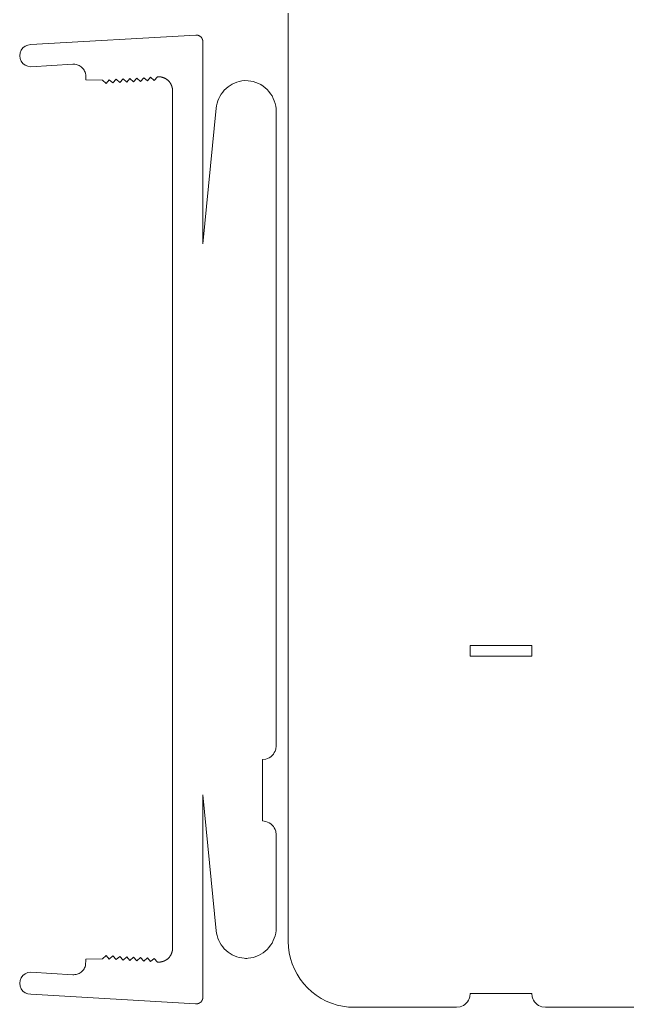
# Model space of a CAD drawing. Header units: inches. Extents: x 81 to 430, y 6 to 227.
# Drawn here: x 81.4 to 169.3, y 5.8 to 148.7 of the extents above; entities that cross this region are included whole.
import ezdxf

# ---------------------------------------------------------------- set-up
doc = ezdxf.new("R2010")
doc.units = ezdxf.units.IN
doc.header["$MEASUREMENT"] = 0
doc.layers.add('Layer 1', color=7, linetype='Continuous')

msp = doc.modelspace()

# ---------------------------------------------------------------- linework, layer by layer
at = {"layer": 'Layer 1', "color": 7, "lineweight": 20}
for points in [[(120.27, 217.27), (120.27, 136.31)], [(82.99, 145.07), (106.9, 146.46)], [(106.9, 146.46), (106.94, 146.46)], [(106.94, 146.46), (106.98, 146.46)], [(106.98, 146.46), (107.02, 146.46)], [(107.02, 146.46), (107.04, 146.45)], [(107.04, 146.45), (107.07, 146.45)], [(107.07, 146.45), (107.09, 146.45)], [(107.09, 146.45), (107.12, 146.44)], [(107.12, 146.44), (107.14, 146.44)], [(107.14, 146.44), (107.17, 146.43)], [(107.17, 146.43), (107.19, 146.42)], [(107.19, 146.42), (107.22, 146.42)], [(107.22, 146.42), (107.24, 146.41)], [(107.24, 146.41), (107.27, 146.4)], [(107.27, 146.4), (107.29, 146.39)], [(107.29, 146.39), (107.31, 146.38)], [(107.31, 146.38), (107.34, 146.37)], [(107.34, 146.37), (107.36, 146.36)], [(107.36, 146.36), (107.38, 146.35)], [(107.38, 146.35), (107.41, 146.34)], [(107.41, 146.34), (107.43, 146.32)], [(107.43, 146.32), (107.45, 146.31)], [(107.45, 146.31), (107.47, 146.3)], [(107.47, 146.3), (107.49, 146.28)], [(107.49, 146.28), (107.52, 146.26)], [(107.52, 146.26), (107.55, 146.24)], [(107.55, 146.24), (107.58, 146.21)], [(107.58, 146.21), (107.61, 146.19)], [(107.61, 146.19), (107.64, 146.16)], [(107.64, 146.16), (107.66, 146.14)], [(107.66, 146.14), (107.69, 146.11)], [(107.69, 146.11), (107.71, 146.08)], [(107.71, 146.08), (107.73, 146.06)], [(107.73, 146.06), (107.74, 146.04)], [(107.74, 146.04), (107.76, 146.02)], [(107.76, 146.02), (107.77, 145.99)], [(107.77, 145.99), (107.78, 145.97)], [(107.78, 145.97), (107.8, 145.95)], [(107.8, 145.95), (107.81, 145.93)], [(107.81, 145.93), (107.82, 145.9)], [(107.82, 145.9), (107.83, 145.88)], [(107.83, 145.88), (107.84, 145.86)], [(107.84, 145.86), (107.85, 145.83)], [(107.85, 145.83), (107.86, 145.81)], [(107.86, 145.81), (107.87, 145.79)], [(107.87, 145.79), (107.88, 145.76)], [(107.88, 145.76), (107.88, 145.74)], [(107.88, 145.74), (107.89, 145.71)], [(81.87, 144.6), (81.62, 144.27)], [(82.2, 144.85), (81.87, 144.6)], [(82.58, 145.01), (82.2, 144.85)], [(82.99, 145.07), (82.58, 145.01)], [(107.89, 145.71), (107.9, 145.69)], [(107.9, 145.69), (107.9, 145.66)], [(107.9, 145.66), (107.91, 145.64)], [(107.91, 145.64), (107.91, 145.61)], [(107.91, 145.61), (107.92, 145.57)], [(107.92, 145.57), (107.92, 145.54)], [(107.92, 145.54), (107.92, 145.5)], [(107.92, 145.5), (107.92, 145.46)], [(107.92, 145.46), (107.92, 143.46)], [(81.46, 143.89), (81.4, 143.47)], [(81.4, 143.47), (81.46, 143.06)], [(81.62, 144.27), (81.46, 143.89)], [(81.46, 143.06), (81.62, 142.68)], [(107.92, 143.46), (107.92, 116.23)], [(81.62, 142.68), (81.87, 142.35)], [(81.87, 142.35), (82.2, 142.1)], [(82.2, 142.1), (82.58, 141.94)], [(82.58, 141.94), (82.99, 141.88)], [(82.99, 141.88), (89.08, 142.24)], [(89.08, 142.24), (89.24, 142.24)], [(89.24, 142.24), (89.4, 142.23)], [(89.4, 142.23), (89.56, 142.2)], [(89.56, 142.2), (89.72, 142.16)], [(89.72, 142.16), (89.87, 142.11)], [(89.87, 142.11), (90.01, 142.04)], [(90.01, 142.04), (90.15, 141.96)], [(90.15, 141.96), (90.28, 141.86)], [(90.28, 141.86), (90.4, 141.76)], [(90.4, 141.76), (90.52, 141.64)], [(90.52, 141.64), (90.62, 141.52)], [(90.62, 141.52), (90.71, 141.38)], [(90.71, 141.38), (90.78, 141.24)], [(90.78, 141.24), (90.85, 141.09)], [(90.85, 141.09), (90.9, 140.94)], [(90.9, 140.94), (90.95, 140.63)], [(90.96, 140), (90.95, 140.63)], [(94.36, 140), (93.89, 139.47)], [(94.89, 139.53), (94.36, 140)], [(95.36, 140.06), (94.89, 139.53)], [(95.88, 139.59), (95.36, 140.06)], [(96.35, 140.12), (95.88, 139.59)], [(96.88, 139.65), (96.35, 140.12)], [(97.35, 140.18), (96.88, 139.65)], [(97.88, 139.71), (97.35, 140.18)], [(98.35, 140.23), (97.88, 139.71)], [(98.88, 139.76), (98.35, 140.23)], [(99.35, 140.29), (98.88, 139.76)], [(99.88, 139.82), (99.35, 140.29)], [(100.35, 140.35), (99.88, 139.82)], [(100.88, 139.88), (100.35, 140.35)], [(101.34, 140.41), (100.88, 139.88)], [(101.4, 140.41), (101.34, 140.41)], [(101.45, 140.41), (101.4, 140.41)], [(101.5, 140.42), (101.45, 140.41)], [(101.55, 140.42), (101.5, 140.42)], [(101.6, 140.41), (101.55, 140.42)], [(101.65, 140.41), (101.6, 140.41)], [(101.7, 140.41), (101.65, 140.41)], [(101.73, 140.4), (101.7, 140.41)], [(101.75, 140.4), (101.73, 140.4)], [(101.78, 140.4), (101.75, 140.4)], [(101.8, 140.39), (101.78, 140.4)], [(101.83, 140.39), (101.8, 140.39)], [(101.85, 140.39), (101.83, 140.39)], [(101.88, 140.38), (101.85, 140.39)], [(101.9, 140.38), (101.88, 140.38)], [(101.93, 140.37), (101.9, 140.38)], [(101.95, 140.37), (101.93, 140.37)], [(101.98, 140.36), (101.95, 140.37)], [(102, 140.36), (101.98, 140.36)], [(102.03, 140.35), (102, 140.36)], [(102.05, 140.34), (102.03, 140.35)], [(102.08, 140.33), (102.05, 140.34)], [(102.1, 140.33), (102.08, 140.33)], [(102.13, 140.32), (102.1, 140.33)], [(102.15, 140.31), (102.13, 140.32)], [(102.18, 140.3), (102.15, 140.31)], [(102.2, 140.29), (102.18, 140.3)], [(102.23, 140.29), (102.2, 140.29)], [(102.25, 140.28), (102.23, 140.29)], [(102.27, 140.27), (102.25, 140.28)], [(102.3, 140.26), (102.27, 140.27)], [(102.32, 140.25), (102.3, 140.26)], [(102.35, 140.24), (102.32, 140.25)], [(102.37, 140.23), (102.35, 140.24)], [(102.39, 140.21), (102.37, 140.23)], [(102.42, 140.2), (102.39, 140.21)], [(102.44, 140.19), (102.42, 140.2)], [(102.46, 140.18), (102.44, 140.19)], [(102.48, 140.17), (102.46, 140.18)], [(102.51, 140.15), (102.48, 140.17)], [(102.53, 140.14), (102.51, 140.15)], [(102.55, 140.13), (102.53, 140.14)], [(102.57, 140.12), (102.55, 140.13)], [(102.59, 140.1), (102.57, 140.12)], [(102.61, 140.09), (102.59, 140.1)], [(102.64, 140.07), (102.61, 140.09)], [(102.66, 140.06), (102.64, 140.07)], [(102.7, 140.03), (102.66, 140.06)], [(102.74, 140), (102.7, 140.03)], [(102.78, 139.97), (102.74, 140)], [(93.36, 139.94), (90.96, 140)], [(93.89, 139.47), (93.36, 139.94)], [(102.82, 139.94), (102.78, 139.97)], [(102.85, 139.9), (102.82, 139.94)], [(102.89, 139.87), (102.85, 139.9)], [(102.93, 139.84), (102.89, 139.87)], [(102.96, 139.8), (102.93, 139.84)], [(103, 139.76), (102.96, 139.8)], [(103.03, 139.73), (103, 139.76)], [(103.06, 139.69), (103.03, 139.73)], [(103.09, 139.65), (103.06, 139.69)], [(103.11, 139.63), (103.09, 139.65)], [(103.12, 139.61), (103.11, 139.63)], [(103.14, 139.59), (103.12, 139.61)], [(103.15, 139.57), (103.14, 139.59)], [(103.17, 139.55), (103.15, 139.57)], [(103.18, 139.52), (103.17, 139.55)], [(103.2, 139.5), (103.18, 139.52)], [(103.21, 139.48), (103.2, 139.5)], [(103.22, 139.46), (103.21, 139.48)], [(103.24, 139.44), (103.22, 139.46)], [(103.25, 139.41), (103.24, 139.44)], [(103.26, 139.39), (103.25, 139.41)], [(103.28, 139.37), (103.26, 139.39)], [(103.29, 139.35), (103.28, 139.37)], [(103.3, 139.32), (103.29, 139.35)], [(103.31, 139.3), (103.3, 139.32)], [(103.32, 139.28), (103.31, 139.3)], [(103.33, 139.25), (103.32, 139.28)], [(103.34, 139.23), (103.33, 139.25)], [(103.35, 139.21), (103.34, 139.23)], [(103.36, 139.18), (103.35, 139.21)], [(103.37, 139.16), (103.36, 139.18)], [(103.38, 139.14), (103.37, 139.16)], [(103.39, 139.11), (103.38, 139.14)], [(103.4, 139.09), (103.39, 139.11)], [(103.41, 139.06), (103.4, 139.09)], [(103.42, 139.04), (103.41, 139.06)], [(103.43, 139.01), (103.42, 139.04)], [(103.43, 138.99), (103.43, 139.01)], [(103.44, 138.96), (103.43, 138.99)], [(103.45, 138.94), (103.44, 138.96)], [(103.45, 138.92), (103.45, 138.94)], [(103.46, 138.89), (103.45, 138.92)], [(103.47, 138.87), (103.46, 138.89)], [(103.47, 138.84), (103.47, 138.87)], [(103.48, 138.82), (103.47, 138.84)], [(103.48, 138.79), (103.48, 138.82)], [(103.49, 138.77), (103.48, 138.79)], [(103.49, 138.74), (103.49, 138.77)], [(103.5, 138.72), (103.49, 138.74)], [(103.5, 138.66), (103.5, 138.72)], [(103.51, 138.61), (103.5, 138.66)], [(103.51, 138.56), (103.51, 138.61)], [(111.01, 138.47), (111.27, 138.73)], [(111.27, 138.73), (111.55, 138.96)], [(111.55, 138.96), (111.85, 139.17)], [(111.85, 139.17), (112.16, 139.35)], [(112.16, 139.35), (112.49, 139.51)], [(112.49, 139.51), (112.83, 139.64)], [(112.83, 139.64), (113.18, 139.75)], [(113.18, 139.75), (113.53, 139.82)], [(113.53, 139.82), (113.9, 139.87)], [(114.45, 139.85), (113.9, 139.87)], [(114.45, 139.85), (114.83, 139.8)], [(114.83, 139.8), (115.21, 139.72)], [(115.21, 139.72), (115.58, 139.6)], [(115.58, 139.6), (115.94, 139.45)], [(115.94, 139.45), (116.29, 139.28)], [(116.29, 139.28), (116.62, 139.07)], [(116.62, 139.07), (116.92, 138.83)], [(116.92, 138.83), (117.21, 138.57)], [(103.52, 138.51), (103.51, 138.56)], [(103.52, 138.46), (103.52, 138.51)], [(103.52, 138.42), (103.52, 138.46)], [(103.52, 138.17), (103.52, 138.42)], [(103.52, 116.23), (103.52, 138.17)], [(110.07, 136.93), (110.21, 137.27)], [(110.21, 137.27), (110.37, 137.59)], [(110.37, 137.59), (110.56, 137.9)], [(110.56, 137.9), (110.78, 138.2)], [(110.78, 138.2), (111.01, 138.47)], [(117.21, 138.57), (117.47, 138.28)], [(117.47, 138.28), (117.71, 137.97)], [(117.71, 137.97), (117.92, 137.65)], [(117.92, 137.65), (118.1, 137.3)], [(118.1, 137.3), (118.25, 136.94)], [(107.92, 116.23), (109.83, 135.87)], [(109.83, 135.87), (109.88, 136.23)], [(109.88, 136.23), (109.96, 136.58)], [(109.96, 136.58), (110.07, 136.93)], [(118.25, 136.94), (118.37, 136.57)], [(118.37, 136.57), (118.45, 136.19)], [(118.45, 136.19), (118.5, 135.81)], [(118.5, 135.81), (118.52, 135.42)], [(120.27, 96.31), (120.27, 136.31)], [(118.52, 135.42), (118.52, 103.58)], [(103.52, 103.58), (103.52, 116.23)], [(103.52, 36.53), (103.52, 103.58)], [(118.52, 103.58), (118.52, 43.65)], [(120.27, 15.34), (120.27, 96.31)], [(146.62, 56.62), (146.62, 58.14)], [(146.62, 58.14), (155.51, 58.14)], [(155.51, 58.14), (155.51, 56.62)], [(155.51, 56.62), (146.62, 56.62)], [(118.37, 42.88), (118.25, 42.65)], [(118.45, 43.13), (118.37, 42.88)], [(118.52, 43.65), (118.45, 43.13)], [(117.04, 41.72), (116.52, 41.65)], [(116.52, 32.76), (116.52, 41.65)], [(117.28, 41.8), (117.04, 41.72)], [(117.52, 41.92), (117.28, 41.8)], [(117.74, 42.06), (117.52, 41.92)], [(117.93, 42.23), (117.74, 42.06)], [(118.11, 42.43), (117.93, 42.23)], [(118.25, 42.65), (118.11, 42.43)], [(103.52, 14.6), (103.52, 36.53)], [(107.92, 36.53), (107.92, 9.3)], [(109.83, 16.89), (107.92, 36.53)], [(117.04, 32.69), (116.52, 32.76)], [(117.28, 32.61), (117.04, 32.69)], [(117.52, 32.49), (117.28, 32.61)], [(117.74, 32.35), (117.52, 32.49)], [(117.93, 32.17), (117.74, 32.35)], [(118.11, 31.98), (117.93, 32.17)], [(118.25, 31.76), (118.11, 31.98)], [(118.37, 31.52), (118.25, 31.76)], [(118.45, 31.28), (118.37, 31.52)], [(118.52, 30.76), (118.45, 31.28)], [(118.52, 30.76), (118.52, 17.33)], [(118.52, 17.33), (118.5, 16.94)], [(109.88, 16.53), (109.83, 16.89)], [(109.96, 16.18), (109.88, 16.53)], [(110.07, 15.83), (109.96, 16.18)], [(110.21, 15.49), (110.07, 15.83)], [(118.25, 15.81), (118.1, 15.45)], [(118.37, 16.17), (118.25, 15.81)], [(118.45, 16.55), (118.37, 16.17)], [(118.5, 16.94), (118.45, 16.55)], [(103.52, 14.35), (103.52, 14.6)], [(103.52, 14.3), (103.52, 14.35)], [(103.52, 14.25), (103.52, 14.3)], [(110.37, 15.17), (110.21, 15.49)], [(110.56, 14.86), (110.37, 15.17)], [(110.78, 14.56), (110.56, 14.86)], [(111.01, 14.29), (110.78, 14.56)], [(111.27, 14.03), (111.01, 14.29)], [(117.48, 14.47), (117.22, 14.18)], [(117.71, 14.78), (117.48, 14.47)], [(117.92, 15.1), (117.71, 14.78)], [(118.1, 15.45), (117.92, 15.1)], [(120.27, 15.34), (120.31, 14.51)], [(120.31, 14.51), (120.42, 13.69)], [(93.36, 12.82), (93.89, 13.29)], [(93.89, 13.29), (94.36, 12.76)], [(94.36, 12.76), (94.89, 13.23)], [(94.89, 13.23), (95.36, 12.7)], [(95.36, 12.7), (95.88, 13.17)], [(95.88, 13.17), (96.35, 12.64)], [(96.35, 12.64), (96.88, 13.11)], [(96.88, 13.11), (97.35, 12.59)], [(97.35, 12.59), (97.88, 13.06)], [(97.88, 13.06), (98.35, 12.53)], [(98.35, 12.53), (98.88, 13)], [(98.88, 13), (99.35, 12.47)], [(99.35, 12.47), (99.88, 12.94)], [(99.88, 12.94), (100.35, 12.41)], [(100.35, 12.41), (100.88, 12.88)], [(100.88, 12.88), (101.34, 12.35)], [(102.85, 12.86), (102.89, 12.89)], [(102.89, 12.89), (102.93, 12.92)], [(102.93, 12.92), (102.96, 12.96)], [(102.96, 12.96), (103, 13)], [(103, 13), (103.03, 13.03)], [(103.03, 13.03), (103.06, 13.07)], [(103.06, 13.07), (103.09, 13.11)], [(103.09, 13.11), (103.11, 13.13)], [(103.11, 13.13), (103.12, 13.15)], [(103.12, 13.15), (103.14, 13.17)], [(103.14, 13.17), (103.15, 13.19)], [(103.15, 13.19), (103.17, 13.22)], [(103.17, 13.22), (103.18, 13.24)], [(103.18, 13.24), (103.2, 13.26)], [(103.2, 13.26), (103.21, 13.28)], [(103.21, 13.28), (103.22, 13.3)], [(103.22, 13.3), (103.24, 13.32)], [(103.24, 13.32), (103.25, 13.35)], [(103.25, 13.35), (103.26, 13.37)], [(103.26, 13.37), (103.28, 13.39)], [(103.28, 13.39), (103.29, 13.41)], [(103.29, 13.41), (103.3, 13.44)], [(103.3, 13.44), (103.31, 13.46)], [(103.31, 13.46), (103.32, 13.48)], [(103.32, 13.48), (103.33, 13.51)], [(103.33, 13.51), (103.34, 13.53)], [(103.34, 13.53), (103.35, 13.55)], [(103.35, 13.55), (103.36, 13.58)], [(103.36, 13.58), (103.37, 13.6)], [(103.37, 13.6), (103.38, 13.62)], [(103.38, 13.62), (103.39, 13.65)], [(103.39, 13.65), (103.4, 13.67)], [(103.4, 13.67), (103.41, 13.7)], [(103.41, 13.7), (103.42, 13.72)], [(103.42, 13.72), (103.43, 13.75)], [(103.43, 13.77), (103.44, 13.8)], [(103.43, 13.75), (103.43, 13.77)], [(103.44, 13.8), (103.45, 13.82)], [(103.45, 13.85), (103.46, 13.87)], [(103.45, 13.82), (103.45, 13.85)], [(103.46, 13.87), (103.47, 13.89)], [(103.47, 13.92), (103.48, 13.94)], [(103.47, 13.89), (103.47, 13.92)], [(103.48, 13.97), (103.49, 14)], [(103.48, 13.94), (103.48, 13.97)], [(103.49, 14.02), (103.5, 14.05)], [(103.49, 14), (103.49, 14.02)], [(103.5, 14.1), (103.51, 14.15)], [(103.5, 14.05), (103.5, 14.1)], [(103.51, 14.2), (103.52, 14.25)], [(103.51, 14.15), (103.51, 14.2)], [(111.55, 13.8), (111.27, 14.03)], [(111.85, 13.59), (111.55, 13.8)], [(112.16, 13.41), (111.85, 13.59)], [(112.49, 13.25), (112.16, 13.41)], [(112.83, 13.12), (112.49, 13.25)], [(113.18, 13.01), (112.83, 13.12)], [(113.53, 12.94), (113.18, 13.01)], [(113.9, 12.9), (113.53, 12.94)], [(114.07, 12.88), (113.9, 12.9)], [(114.26, 12.88), (114.07, 12.88)], [(114.46, 12.9), (114.26, 12.88)], [(114.85, 12.95), (114.46, 12.9)], [(115.22, 13.03), (114.85, 12.95)], [(115.59, 13.15), (115.22, 13.03)], [(115.95, 13.3), (115.59, 13.15)], [(116.3, 13.48), (115.95, 13.3)], [(116.62, 13.68), (116.3, 13.48)], [(116.93, 13.92), (116.62, 13.68)], [(117.22, 14.18), (116.93, 13.92)], [(120.42, 13.69), (120.6, 12.87)], [(120.6, 12.87), (120.85, 12.08)], [(90.71, 11.38), (90.78, 11.52)], [(90.78, 11.52), (90.85, 11.67)], [(90.85, 11.67), (90.9, 11.82)], [(90.9, 11.82), (90.96, 12.76)], [(90.96, 12.76), (93.36, 12.82)], [(101.34, 12.35), (101.4, 12.35)], [(101.4, 12.35), (101.45, 12.35)], [(101.45, 12.35), (101.5, 12.35)], [(101.5, 12.35), (101.55, 12.35)], [(101.55, 12.35), (101.6, 12.35)], [(101.6, 12.35), (101.65, 12.35)], [(101.65, 12.35), (101.7, 12.35)], [(101.7, 12.35), (101.73, 12.36)], [(101.73, 12.36), (101.75, 12.36)], [(101.75, 12.36), (101.78, 12.36)], [(101.78, 12.36), (101.8, 12.37)], [(101.8, 12.37), (101.83, 12.37)], [(101.83, 12.37), (101.85, 12.37)], [(101.85, 12.37), (101.88, 12.38)], [(101.88, 12.38), (101.9, 12.38)], [(101.9, 12.38), (101.93, 12.39)], [(101.93, 12.39), (101.95, 12.39)], [(101.95, 12.39), (101.98, 12.4)], [(101.98, 12.4), (102, 12.41)], [(102, 12.41), (102.03, 12.41)], [(102.03, 12.41), (102.05, 12.42)], [(102.05, 12.42), (102.08, 12.43)], [(102.08, 12.43), (102.1, 12.43)], [(102.1, 12.43), (102.13, 12.44)], [(102.13, 12.44), (102.15, 12.45)], [(102.15, 12.45), (102.18, 12.46)], [(102.18, 12.46), (102.2, 12.47)], [(102.2, 12.47), (102.23, 12.47)], [(102.23, 12.47), (102.25, 12.48)], [(102.25, 12.48), (102.27, 12.49)], [(102.27, 12.49), (102.3, 12.5)], [(102.3, 12.5), (102.32, 12.51)], [(102.32, 12.51), (102.35, 12.52)], [(102.35, 12.52), (102.37, 12.53)], [(102.37, 12.53), (102.39, 12.55)], [(102.39, 12.55), (102.42, 12.56)], [(102.42, 12.56), (102.44, 12.57)], [(102.44, 12.57), (102.46, 12.58)], [(102.46, 12.58), (102.48, 12.59)], [(102.48, 12.59), (102.51, 12.61)], [(102.51, 12.61), (102.53, 12.62)], [(102.53, 12.62), (102.55, 12.63)], [(102.55, 12.63), (102.57, 12.64)], [(102.57, 12.64), (102.59, 12.66)], [(102.59, 12.66), (102.61, 12.67)], [(102.61, 12.67), (102.64, 12.69)], [(102.64, 12.69), (102.66, 12.7)], [(102.66, 12.7), (102.7, 12.73)], [(102.7, 12.73), (102.74, 12.76)], [(102.74, 12.76), (102.78, 12.79)], [(102.78, 12.79), (102.82, 12.82)], [(102.82, 12.82), (102.85, 12.86)], [(120.85, 12.08), (121.16, 11.31)], [(81.62, 10.08), (81.46, 9.7)], [(81.87, 10.41), (81.62, 10.08)], [(82.2, 10.66), (81.87, 10.41)], [(82.58, 10.82), (82.2, 10.66)], [(82.99, 10.88), (82.58, 10.82)], [(89.08, 10.52), (82.99, 10.88)], [(89.08, 10.52), (89.24, 10.52)], [(89.24, 10.52), (89.4, 10.53)], [(89.4, 10.53), (89.56, 10.56)], [(89.56, 10.56), (89.72, 10.6)], [(89.72, 10.6), (89.87, 10.65)], [(89.87, 10.65), (90.01, 10.72)], [(90.01, 10.72), (90.15, 10.8)], [(90.15, 10.8), (90.28, 10.9)], [(90.28, 10.9), (90.4, 11)], [(90.4, 11), (90.52, 11.12)], [(90.52, 11.12), (90.62, 11.24)], [(90.62, 11.24), (90.71, 11.38)], [(121.16, 11.31), (121.55, 10.58)], [(121.55, 10.58), (121.99, 9.88)], [(81.46, 9.7), (81.4, 9.29)], [(81.4, 9.29), (81.46, 8.87)], [(81.46, 8.87), (81.62, 8.49)], [(107.92, 9.3), (107.92, 7.3)], [(121.99, 9.88), (122.5, 9.22)], [(122.5, 9.22), (123.06, 8.6)], [(123.06, 8.6), (123.67, 8.04)], [(81.62, 8.49), (81.87, 8.16)], [(81.87, 8.16), (82.2, 7.91)], [(82.2, 7.91), (82.58, 7.75)], [(82.58, 7.75), (82.99, 7.7)], [(106.86, 6.3), (82.99, 7.7)], [(107.92, 7.19), (107.91, 7.15)], [(107.91, 7.15), (107.91, 7.12)], [(107.92, 7.3), (107.92, 7.26)], [(107.92, 7.26), (107.92, 7.22)], [(107.92, 7.22), (107.92, 7.19)], [(123.67, 8.04), (124.33, 7.54)], [(124.33, 7.54), (125.03, 7.09)], [(146.55, 7.3), (146.47, 7.05)], [(146.62, 7.82), (146.55, 7.3)], [(155.51, 7.82), (146.62, 7.82)], [(155.58, 7.3), (155.51, 7.82)], [(155.66, 7.05), (155.58, 7.3)], [(106.9, 6.3), (106.86, 6.3)], [(106.94, 6.3), (106.9, 6.3)], [(106.98, 6.3), (106.94, 6.3)], [(107.02, 6.3), (106.98, 6.3)], [(107.04, 6.31), (107.02, 6.3)], [(107.07, 6.31), (107.04, 6.31)], [(107.09, 6.31), (107.07, 6.31)], [(107.12, 6.32), (107.09, 6.31)], [(107.14, 6.32), (107.12, 6.32)], [(107.17, 6.33), (107.14, 6.32)], [(107.19, 6.34), (107.17, 6.33)], [(107.22, 6.34), (107.19, 6.34)], [(107.24, 6.35), (107.22, 6.34)], [(107.27, 6.36), (107.24, 6.35)], [(107.29, 6.37), (107.27, 6.36)], [(107.31, 6.38), (107.29, 6.37)], [(107.34, 6.39), (107.31, 6.38)], [(107.36, 6.4), (107.34, 6.39)], [(107.38, 6.41), (107.36, 6.4)], [(107.41, 6.42), (107.38, 6.41)], [(107.43, 6.44), (107.41, 6.42)], [(107.45, 6.45), (107.43, 6.44)], [(107.47, 6.46), (107.45, 6.45)], [(107.49, 6.48), (107.47, 6.46)], [(107.52, 6.5), (107.49, 6.48)], [(107.55, 6.52), (107.52, 6.5)], [(107.58, 6.55), (107.55, 6.52)], [(107.61, 6.57), (107.58, 6.55)], [(107.64, 6.6), (107.61, 6.57)], [(107.66, 6.63), (107.64, 6.6)], [(107.69, 6.65), (107.66, 6.63)], [(107.71, 6.68), (107.69, 6.65)], [(107.73, 6.7), (107.71, 6.68)], [(107.74, 6.72), (107.73, 6.7)], [(107.76, 6.75), (107.74, 6.72)], [(107.77, 6.77), (107.76, 6.75)], [(107.78, 6.79), (107.77, 6.77)], [(107.8, 6.81), (107.78, 6.79)], [(107.81, 6.83), (107.8, 6.81)], [(107.82, 6.86), (107.81, 6.83)], [(107.83, 6.88), (107.82, 6.86)], [(107.84, 6.9), (107.83, 6.88)], [(107.85, 6.93), (107.84, 6.9)], [(107.86, 6.95), (107.85, 6.93)], [(107.87, 6.98), (107.86, 6.95)], [(107.88, 7), (107.87, 6.98)], [(107.89, 7.05), (107.88, 7.02)], [(107.88, 7.02), (107.88, 7)], [(107.9, 7.07), (107.89, 7.05)], [(107.91, 7.12), (107.9, 7.1)], [(107.9, 7.1), (107.9, 7.07)], [(125.03, 7.09), (125.77, 6.71)], [(125.77, 6.71), (126.54, 6.39)], [(126.54, 6.39), (127.33, 6.14)], [(127.33, 6.14), (128.14, 5.96)], [(128.14, 5.96), (128.97, 5.85)], [(128.97, 5.85), (129.8, 5.82)], [(129.8, 5.82), (144.62, 5.82)], [(145.14, 5.88), (144.62, 5.82)], [(145.39, 5.97), (145.14, 5.88)], [(145.62, 6.08), (145.39, 5.97)], [(145.84, 6.23), (145.62, 6.08)], [(146.04, 6.4), (145.84, 6.23)], [(146.21, 6.6), (146.04, 6.4)], [(146.35, 6.82), (146.21, 6.6)], [(146.47, 7.05), (146.35, 6.82)], [(155.78, 6.82), (155.66, 7.05)], [(155.93, 6.6), (155.78, 6.82)], [(156.1, 6.4), (155.93, 6.6)], [(156.29, 6.23), (156.1, 6.4)], [(156.51, 6.08), (156.29, 6.23)], [(156.75, 5.97), (156.51, 6.08)], [(156.99, 5.88), (156.75, 5.97)], [(157.51, 5.82), (156.99, 5.88)], [(157.51, 5.82), (256.37, 5.82)]]:
    msp.add_lwpolyline(points, dxfattribs=at)

doc.saveas('drawing.dxf')
